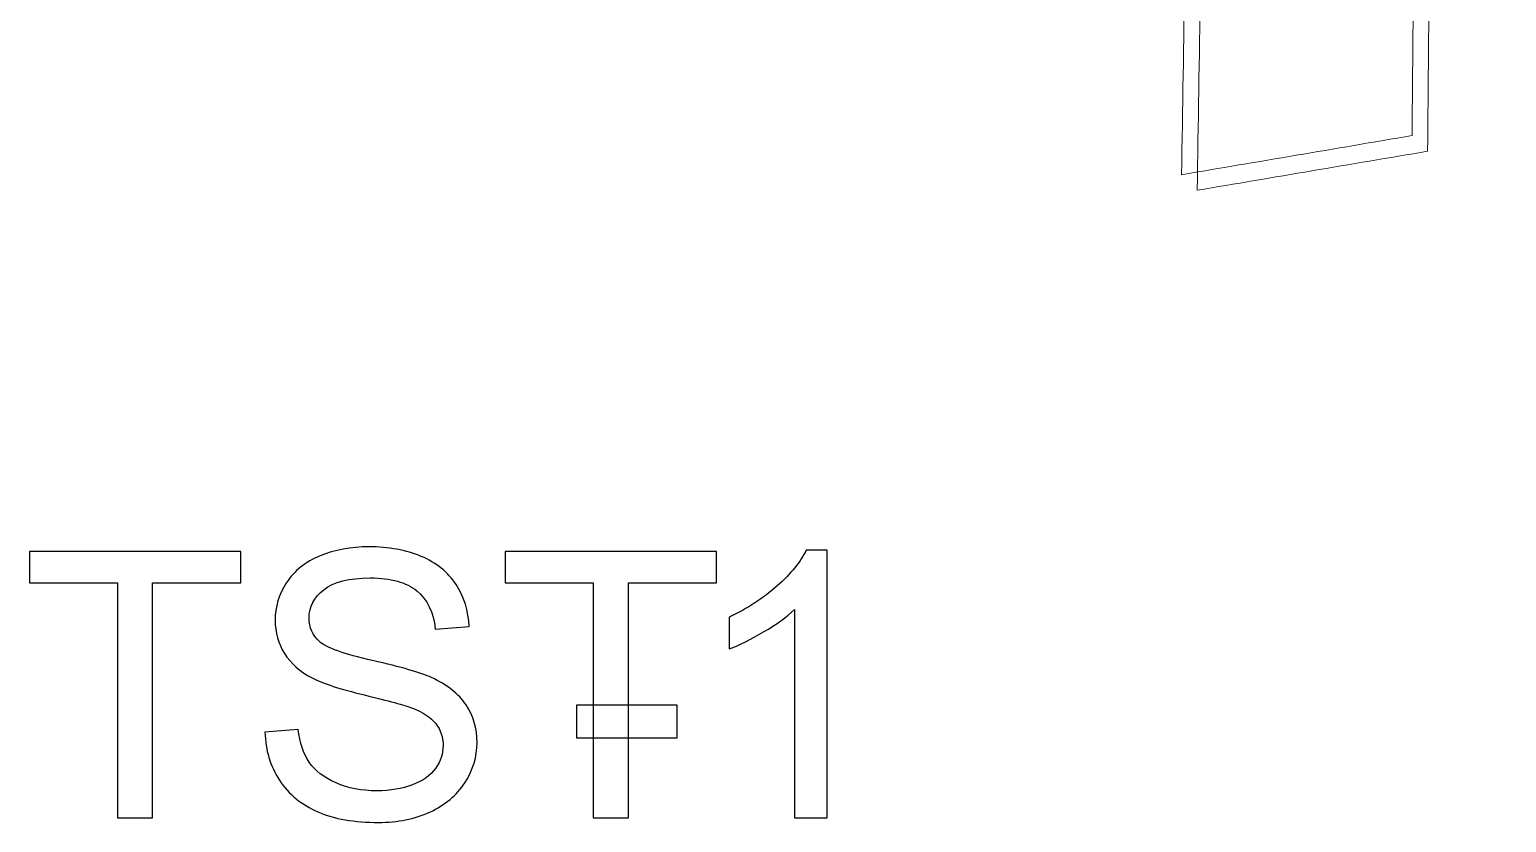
# Model space of a CAD drawing. Header units: centimetres. Extents: x -10.6 to 11.8, y -10.5 to 10.6.
# Drawn here: x -3.414 to -1.874, y 0.575 to 1.401 of the extents above; entities that cross this region are included whole.
import ezdxf

# ---------------------------------------------------------------- set-up
doc = ezdxf.new("R2010")
doc.units = ezdxf.units.CM
doc.header["$MEASUREMENT"] = 0
doc.layers.add('Livello 1', color=7, linetype='Continuous')

msp = doc.modelspace()

# ---------------------------------------------------------------- linework, layer by layer
at = {"layer": 'Livello 1', "color": 7, "lineweight": 9}
for points in [[(-1.95892, 2.86992), (-1.99729, 2.86142), (-2.03559, 2.85294), (-2.07373, 2.84449), (-2.07373, 2.84449), (-2.11179, 2.83606), (-2.14971, 2.82764), (-2.18756, 2.81926), (-2.18756, 2.81926), (-2.18805, 2.78849), (-2.18862, 2.75773), (-2.18911, 2.72697), (-2.18911, 2.72697), (-2.21959, 2.72032), (-2.24993, 2.71367), (-2.28033, 2.70703), (-2.28033, 2.70703), (-2.28781, 2.69761), (-2.29536, 2.68833), (-2.30291, 2.67921), (-2.30291, 2.67921), (-2.30352, 2.64838), (-2.30412, 2.6174), (-2.30473, 2.58658), (-2.30473, 2.58658), (-2.31988, 2.58335), (-2.33495, 2.58011), (-2.34995, 2.57688), (-2.34995, 2.57688), (-2.3493, 2.60766), (-2.34865, 2.6386), (-2.348, 2.66923), (-2.348, 2.66923), (-2.35554, 2.6752), (-2.36314, 2.68118), (-2.37067, 2.6873), (-2.37067, 2.6873), (-2.40041, 2.6808), (-2.43007, 2.67432), (-2.45973, 2.66786), (-2.45973, 2.66786), (-2.46732, 2.65845), (-2.47499, 2.64919), (-2.48259, 2.63994), (-2.48259, 2.63994), (-2.48337, 2.60943), (-2.48415, 2.5786), (-2.48494, 2.54793), (-2.48494, 2.54793), (-2.49987, 2.54473), (-2.51479, 2.54154), (-2.52963, 2.53834), (-2.52963, 2.53834), (-2.52888, 2.56911), (-2.52812, 2.59988), (-2.52743, 2.63064), (-2.52743, 2.63064), (-2.53456, 2.63652), (-2.54168, 2.64238), (-2.54879, 2.6484), (-2.54879, 2.6484), (-2.57099, 2.64355), (-2.59318, 2.6387), (-2.61529, 2.63387), (-2.61529, 2.63387), (-2.62293, 2.6245), (-2.63056, 2.6153), (-2.63826, 2.60608), (-2.63826, 2.60608), (-2.64037, 2.53726), (-2.64249, 2.46828), (-2.64461, 2.399), (-2.64461, 2.399), (-2.60849, 2.36804), (-2.57237, 2.33684), (-2.53599, 2.30574), (-2.53599, 2.30574), (-2.49096, 2.31504), (-2.44576, 2.3243), (-2.40045, 2.33372), (-2.40045, 2.33372), (-2.35496, 2.34319), (-2.30941, 2.35267), (-2.26363, 2.36212), (-2.26363, 2.36212), (-2.25586, 2.37153), (-2.2481, 2.38094), (-2.24033, 2.39052), (-2.24033, 2.39052), (-2.23976, 2.41422), (-2.23927, 2.43806), (-2.2387, 2.46191), (-2.2387, 2.46191), (-2.22356, 2.46509), (-2.20835, 2.46828), (-2.1932, 2.47145), (-2.1932, 2.47145), (-2.19555, 2.32501), (-2.19801, 2.177), (-2.2004, 2.02774), (-2.2004, 2.02774), (-2.20281, 1.87723), (-2.20532, 1.72513), (-2.20778, 1.57163), (-2.20778, 1.57163), (-2.2235, 1.56881), (-2.23923, 1.56598), (-2.25487, 1.56316), (-2.25487, 1.56316), (-2.26284, 1.55329), (-2.2709, 1.54358), (-2.27887, 1.53403), (-2.27887, 1.53403), (-2.27927, 1.51225), (-2.27967, 1.49032), (-2.28007, 1.4687), (-2.28007, 1.4687), (-2.27237, 1.46163), (-2.26467, 1.45471), (-2.25689, 1.44779), (-2.25689, 1.44779), (-2.24119, 1.45087), (-2.22539, 1.45397), (-2.20961, 1.45706), (-2.20961, 1.45706), (-2.21072, 1.38831), (-2.21183, 1.3191), (-2.21294, 1.24988), (-2.21294, 1.24988), (-2.1732, 1.25662), (-2.1333, 1.26339), (-2.09334, 1.27017), (-2.09334, 1.27017), (-2.05329, 1.27696), (-2.01309, 1.28378), (-1.97273, 1.29061), (-1.97273, 1.29061), (-1.97212, 1.36011), (-1.97152, 1.42945), (-1.97092, 1.49847), (-1.97092, 1.49847), (-1.95491, 1.50114), (-1.93889, 1.50397), (-1.92281, 1.5068), (-1.92281, 1.5068), (-1.91467, 1.5166), (-1.9066, 1.52641), (-1.89855, 1.53622), (-1.89855, 1.53622), (-1.8984, 1.55821), (-1.89826, 1.58037), (-1.89811, 1.60237), (-1.89811, 1.60237), (-1.90605, 1.60915), (-1.91397, 1.6161), (-1.92197, 1.62304), (-1.92197, 1.62304), (-1.93793, 1.62016), (-1.95395, 1.61728), (-1.96991, 1.6144), (-1.96991, 1.6144), (-1.96836, 1.7943), (-1.9668, 1.97232), (-1.96527, 2.14811), (-1.96527, 2.14811), (-1.96376, 2.322), (-1.96226, 2.494), (-1.96078, 2.66412), (-1.96078, 2.66412), (-1.94526, 2.66759), (-1.92981, 2.67107), (-1.91436, 2.67455), (-1.91436, 2.67455), (-1.90651, 2.68413), (-1.89874, 2.69355), (-1.89097, 2.70313), (-1.89097, 2.70313), (-1.89084, 2.7237), (-1.8907, 2.74427), (-1.89057, 2.76469), (-1.89057, 2.76469), (-1.89822, 2.77076), (-1.90586, 2.77682), (-1.91358, 2.78289), (-1.91358, 2.78289), (-1.92898, 2.77951), (-1.94437, 2.77614), (-1.95977, 2.77278), (-1.95977, 2.77278), (-1.95948, 2.80516), (-1.9592, 2.83754), (-1.95892, 2.86992)], [(-1.94266, 2.85366), (-1.98103, 2.84517), (-2.01934, 2.83669), (-2.05747, 2.82823), (-2.05747, 2.82823), (-2.09554, 2.81981), (-2.13346, 2.81138), (-2.1713, 2.803), (-2.1713, 2.803), (-2.17179, 2.77224), (-2.17236, 2.74147), (-2.17285, 2.71071), (-2.17285, 2.71071), (-2.20333, 2.70406), (-2.23367, 2.69742), (-2.26408, 2.69077), (-2.26408, 2.69077), (-2.27155, 2.68135), (-2.2791, 2.67207), (-2.28665, 2.66296), (-2.28665, 2.66296), (-2.28726, 2.63213), (-2.28786, 2.60115), (-2.28847, 2.57033), (-2.28847, 2.57033), (-2.30362, 2.56709), (-2.3187, 2.56385), (-2.3337, 2.56062), (-2.3337, 2.56062), (-2.33304, 2.5914), (-2.33239, 2.62234), (-2.33174, 2.65297), (-2.33174, 2.65297), (-2.33928, 2.65895), (-2.34689, 2.66492), (-2.35441, 2.67104), (-2.35441, 2.67104), (-2.38415, 2.66455), (-2.41382, 2.65807), (-2.44348, 2.6516), (-2.44348, 2.6516), (-2.45107, 2.64219), (-2.45873, 2.63293), (-2.46633, 2.62368), (-2.46633, 2.62368), (-2.46711, 2.59317), (-2.46789, 2.56234), (-2.46868, 2.53168), (-2.46868, 2.53168), (-2.48361, 2.52848), (-2.49853, 2.52529), (-2.51338, 2.52209), (-2.51338, 2.52209), (-2.51262, 2.55286), (-2.51186, 2.58363), (-2.51118, 2.61438), (-2.51118, 2.61438), (-2.5183, 2.62027), (-2.52543, 2.62612), (-2.53254, 2.63214), (-2.53254, 2.63214), (-2.55473, 2.62729), (-2.57692, 2.62245), (-2.59903, 2.61761), (-2.59903, 2.61761), (-2.60667, 2.60825), (-2.6143, 2.59904), (-2.622, 2.58982), (-2.622, 2.58982), (-2.62412, 2.52101), (-2.62623, 2.45203), (-2.62835, 2.38274), (-2.62835, 2.38274), (-2.59224, 2.35178), (-2.55611, 2.32059), (-2.51973, 2.28948), (-2.51973, 2.28948), (-2.47471, 2.29878), (-2.4295, 2.30804), (-2.3842, 2.31747), (-2.3842, 2.31747), (-2.3387, 2.32693), (-2.29316, 2.33642), (-2.24737, 2.34587), (-2.24737, 2.34587), (-2.23961, 2.35528), (-2.23184, 2.36469), (-2.22408, 2.37426), (-2.22408, 2.37426), (-2.2235, 2.39796), (-2.22302, 2.42181), (-2.22244, 2.44565), (-2.22244, 2.44565), (-2.20731, 2.44883), (-2.19209, 2.45202), (-2.17695, 2.45519), (-2.17695, 2.45519), (-2.1793, 2.30876), (-2.18175, 2.16075), (-2.18414, 2.01148), (-2.18414, 2.01148), (-2.18655, 1.86097), (-2.18907, 1.70888), (-2.19152, 1.55538), (-2.19152, 1.55538), (-2.20725, 1.55255), (-2.22297, 1.54972), (-2.23862, 1.5469), (-2.23862, 1.5469), (-2.24659, 1.53703), (-2.25464, 1.52732), (-2.26261, 1.51777), (-2.26261, 1.51777), (-2.26302, 1.49599), (-2.26342, 1.47406), (-2.26381, 1.45244), (-2.26381, 1.45244), (-2.25611, 1.44537), (-2.24842, 1.43846), (-2.24064, 1.43154), (-2.24064, 1.43154), (-2.22493, 1.43462), (-2.20914, 1.43771), (-2.19336, 1.44081), (-2.19336, 1.44081), (-2.19446, 1.37206), (-2.19558, 1.30285), (-2.19668, 1.23363), (-2.19668, 1.23363), (-2.15695, 1.24037), (-2.11705, 1.24713), (-2.07708, 1.25391), (-2.07708, 1.25391), (-2.03703, 1.2607), (-1.99683, 1.26752), (-1.95647, 1.27435), (-1.95647, 1.27435), (-1.95587, 1.34385), (-1.95527, 1.41319), (-1.95466, 1.48222), (-1.95466, 1.48222), (-1.93865, 1.48489), (-1.92264, 1.48771), (-1.90655, 1.49054), (-1.90655, 1.49054), (-1.89841, 1.50035), (-1.89035, 1.51015), (-1.88229, 1.51996), (-1.88229, 1.51996), (-1.88215, 1.54196), (-1.882, 1.56411), (-1.88186, 1.58611), (-1.88186, 1.58611), (-1.88979, 1.59289), (-1.89772, 1.59984), (-1.90571, 1.60678), (-1.90571, 1.60678), (-1.92167, 1.60391), (-1.9377, 1.60103), (-1.95366, 1.59815), (-1.95366, 1.59815), (-1.9521, 1.77804), (-1.95054, 1.95606), (-1.94902, 2.13185), (-1.94902, 2.13185), (-1.94751, 2.30574), (-1.946, 2.47775), (-1.94452, 2.64786), (-1.94452, 2.64786), (-1.929, 2.65134), (-1.91355, 2.65482), (-1.89811, 2.6583), (-1.89811, 2.6583), (-1.89026, 2.66787), (-1.88248, 2.67729), (-1.87471, 2.68687), (-1.87471, 2.68687), (-1.87458, 2.70744), (-1.87444, 2.72802), (-1.87431, 2.74843), (-1.87431, 2.74843), (-1.88196, 2.7545), (-1.88961, 2.76056), (-1.89733, 2.76663), (-1.89733, 2.76663), (-1.91272, 2.76326), (-1.92812, 2.75989), (-1.94351, 2.75652), (-1.94351, 2.75652), (-1.94323, 2.7889), (-1.94295, 2.82129), (-1.94266, 2.85366)]]:
    msp.add_open_spline(points, degree=3, knots=[0, 0, 0, 0, 0.0208333, 0.0208333, 0.0208333, 0.0208333, 0.0416667, 0.0416667, 0.0416667, 0.0416667, 0.0625, 0.0625, 0.0625, 0.0625, 0.0833333, 0.0833333, 0.0833333, 0.0833333, 0.1041667, 0.1041667, 0.1041667, 0.1041667, 0.125, 0.125, 0.125, 0.125, 0.1458333, 0.1458333, 0.1458333, 0.1458333, 0.1666667, 0.1666667, 0.1666667, 0.1666667, 0.1875, 0.1875, 0.1875, 0.1875, 0.2083333, 0.2083333, 0.2083333, 0.2083333, 0.2291667, 0.2291667, 0.2291667, 0.2291667, 0.25, 0.25, 0.25, 0.25, 0.2708333, 0.2708333, 0.2708333, 0.2708333, 0.2916667, 0.2916667, 0.2916667, 0.2916667, 0.3125, 0.3125, 0.3125, 0.3125, 0.3333333, 0.3333333, 0.3333333, 0.3333333, 0.3541667, 0.3541667, 0.3541667, 0.3541667, 0.375, 0.375, 0.375, 0.375, 0.3958333, 0.3958333, 0.3958333, 0.3958333, 0.4166667, 0.4166667, 0.4166667, 0.4166667, 0.4375, 0.4375, 0.4375, 0.4375, 0.4583333, 0.4583333, 0.4583333, 0.4583333, 0.4791667, 0.4791667, 0.4791667, 0.4791667, 0.5, 0.5, 0.5, 0.5, 0.5208333, 0.5208333, 0.5208333, 0.5208333, 0.5416667, 0.5416667, 0.5416667, 0.5416667, 0.5625, 0.5625, 0.5625, 0.5625, 0.5833333, 0.5833333, 0.5833333, 0.5833333, 0.6041667, 0.6041667, 0.6041667, 0.6041667, 0.625, 0.625, 0.625, 0.625, 0.6458333, 0.6458333, 0.6458333, 0.6458333, 0.6666667, 0.6666667, 0.6666667, 0.6666667, 0.6875, 0.6875, 0.6875, 0.6875, 0.7083333, 0.7083333, 0.7083333, 0.7083333, 0.7291667, 0.7291667, 0.7291667, 0.7291667, 0.75, 0.75, 0.75, 0.75, 0.7708333, 0.7708333, 0.7708333, 0.7708333, 0.7916667, 0.7916667, 0.7916667, 0.7916667, 0.8125, 0.8125, 0.8125, 0.8125, 0.8333333, 0.8333333, 0.8333333, 0.8333333, 0.8541667, 0.8541667, 0.8541667, 0.8541667, 0.875, 0.875, 0.875, 0.875, 0.8958333, 0.8958333, 0.8958333, 0.8958333, 0.9166667, 0.9166667, 0.9166667, 0.9166667, 0.9375, 0.9375, 0.9375, 0.9375, 0.9583333, 0.9583333, 0.9583333, 0.9583333, 0.9791667, 0.9791667, 0.9791667, 0.9791667, 1, 1, 1, 1], dxfattribs=at)
at = {"layer": 'Livello 1', "color": 7}
for points, knots in [([(-3.32217, 0.57954), (-3.32217, 0.57954), (-3.32217, 0.82454), (-3.32217, 0.82454), (-3.32217, 0.82454), (-3.32217, 0.82454), (-3.41369, 0.82454), (-3.41369, 0.82454), (-3.41369, 0.82454), (-3.41369, 0.82454), (-3.41369, 0.85733), (-3.41369, 0.85733), (-3.41369, 0.85733), (-3.41369, 0.85733), (-3.19353, 0.85733), (-3.19353, 0.85733), (-3.19353, 0.85733), (-3.19353, 0.85733), (-3.19353, 0.82454), (-3.19353, 0.82454), (-3.19353, 0.82454), (-3.19353, 0.82454), (-3.28544, 0.82454), (-3.28544, 0.82454), (-3.28544, 0.82454), (-3.28544, 0.82454), (-3.28544, 0.57954), (-3.28544, 0.57954), (-3.28544, 0.57954), (-3.28544, 0.57954), (-3.32217, 0.57954), (-3.32217, 0.57954)], [0, 0, 0, 0, 0.125, 0.125, 0.125, 0.125, 0.25, 0.25, 0.25, 0.25, 0.375, 0.375, 0.375, 0.375, 0.5, 0.5, 0.5, 0.5, 0.625, 0.625, 0.625, 0.625, 0.75, 0.75, 0.75, 0.75, 0.875, 0.875, 0.875, 0.875, 1, 1, 1, 1]), ([(-3.16831, 0.66879), (-3.16831, 0.66879), (-3.13364, 0.67183), (-3.13364, 0.67183), (-3.13364, 0.67183), (-3.13202, 0.65793), (-3.12821, 0.64655), (-3.12219, 0.63762), (-3.12219, 0.63762), (-3.11618, 0.62869), (-3.10686, 0.62152), (-3.09425, 0.61602), (-3.09425, 0.61602), (-3.08164, 0.61052), (-3.06741, 0.6078), (-3.05163, 0.6078), (-3.05163, 0.6078), (-3.0376, 0.6078), (-3.02524, 0.60987), (-3.01451, 0.61401), (-3.01451, 0.61401), (-3.00377, 0.61822), (-2.99575, 0.62391), (-2.99051, 0.63115), (-2.99051, 0.63115), (-2.98527, 0.63846), (-2.98262, 0.64635), (-2.98262, 0.65495), (-2.98262, 0.65495), (-2.98262, 0.66368), (-2.98514, 0.67125), (-2.99025, 0.67778), (-2.99025, 0.67778), (-2.9953, 0.68432), (-3.00364, 0.68975), (-3.01522, 0.69415), (-3.01522, 0.69415), (-3.02272, 0.69706), (-3.03915, 0.70158), (-3.0647, 0.70773), (-3.0647, 0.70773), (-3.09018, 0.71387), (-3.10809, 0.71963), (-3.11831, 0.72506), (-3.11831, 0.72506), (-3.13157, 0.73198), (-3.14147, 0.74065), (-3.148, 0.75093), (-3.148, 0.75093), (-3.15447, 0.76122), (-3.1577, 0.77273), (-3.1577, 0.78554), (-3.1577, 0.78554), (-3.1577, 0.79951), (-3.15376, 0.81263), (-3.1458, 0.82479), (-3.1458, 0.82479), (-3.13784, 0.83702), (-3.1262, 0.84627), (-3.11094, 0.8526), (-3.11094, 0.8526), (-3.09561, 0.85888), (-3.07867, 0.86205), (-3.05997, 0.86205), (-3.05997, 0.86205), (-3.03934, 0.86205), (-3.02123, 0.85875), (-3.00545, 0.85209), (-3.00545, 0.85209), (-2.98974, 0.84549), (-2.97764, 0.83572), (-2.96917, 0.82285), (-2.96917, 0.82285), (-2.96076, 0.80998), (-2.95617, 0.79537), (-2.95552, 0.77907), (-2.95552, 0.77907), (-2.95552, 0.77907), (-2.99077, 0.77642), (-2.99077, 0.77642), (-2.99077, 0.77642), (-2.99271, 0.79394), (-2.99911, 0.80727), (-3.01004, 0.81619), (-3.01004, 0.81619), (-3.02097, 0.82518), (-3.03708, 0.82964), (-3.05842, 0.82964), (-3.05842, 0.82964), (-3.08067, 0.82964), (-3.09684, 0.82557), (-3.10706, 0.81742), (-3.10706, 0.81742), (-3.11721, 0.80927), (-3.12232, 0.79944), (-3.12232, 0.78799), (-3.12232, 0.78799), (-3.12232, 0.77797), (-3.1187, 0.76975), (-3.11152, 0.76335), (-3.11152, 0.76335), (-3.10441, 0.75688), (-3.08597, 0.75029), (-3.05609, 0.74356), (-3.05609, 0.74356), (-3.02621, 0.73677), (-3.00571, 0.73088), (-2.99459, 0.72584), (-2.99459, 0.72584), (-2.97842, 0.71834), (-2.96645, 0.70889), (-2.95875, 0.69751), (-2.95875, 0.69751), (-2.95106, 0.68606), (-2.94724, 0.67287), (-2.94724, 0.65799), (-2.94724, 0.65799), (-2.94724, 0.64318), (-2.95145, 0.62928), (-2.95992, 0.61621), (-2.95992, 0.61621), (-2.96839, 0.60315), (-2.98055, 0.59299), (-2.9964, 0.58568), (-2.9964, 0.58568), (-3.01224, 0.57844), (-3.03009, 0.57482), (-3.04988, 0.57482), (-3.04988, 0.57482), (-3.07504, 0.57482), (-3.09613, 0.57844), (-3.11307, 0.58581), (-3.11307, 0.58581), (-3.13008, 0.59312), (-3.14341, 0.60412), (-3.15311, 0.61886), (-3.15311, 0.61886), (-3.16275, 0.63355), (-3.16785, 0.65023), (-3.16831, 0.66879)], [0, 0, 0, 0, 0.0285714, 0.0285714, 0.0285714, 0.0285714, 0.0571429, 0.0571429, 0.0571429, 0.0571429, 0.0857143, 0.0857143, 0.0857143, 0.0857143, 0.1142857, 0.1142857, 0.1142857, 0.1142857, 0.1428571, 0.1428571, 0.1428571, 0.1428571, 0.1714286, 0.1714286, 0.1714286, 0.1714286, 0.2, 0.2, 0.2, 0.2, 0.2285714, 0.2285714, 0.2285714, 0.2285714, 0.2571429, 0.2571429, 0.2571429, 0.2571429, 0.2857143, 0.2857143, 0.2857143, 0.2857143, 0.3142857, 0.3142857, 0.3142857, 0.3142857, 0.3428571, 0.3428571, 0.3428571, 0.3428571, 0.3714286, 0.3714286, 0.3714286, 0.3714286, 0.4, 0.4, 0.4, 0.4, 0.4285714, 0.4285714, 0.4285714, 0.4285714, 0.4571429, 0.4571429, 0.4571429, 0.4571429, 0.4857143, 0.4857143, 0.4857143, 0.4857143, 0.5142857, 0.5142857, 0.5142857, 0.5142857, 0.5428571, 0.5428571, 0.5428571, 0.5428571, 0.5714286, 0.5714286, 0.5714286, 0.5714286, 0.6, 0.6, 0.6, 0.6, 0.6285714, 0.6285714, 0.6285714, 0.6285714, 0.6571429, 0.6571429, 0.6571429, 0.6571429, 0.6857143, 0.6857143, 0.6857143, 0.6857143, 0.7142857, 0.7142857, 0.7142857, 0.7142857, 0.7428571, 0.7428571, 0.7428571, 0.7428571, 0.7714286, 0.7714286, 0.7714286, 0.7714286, 0.8, 0.8, 0.8, 0.8, 0.8285714, 0.8285714, 0.8285714, 0.8285714, 0.8571429, 0.8571429, 0.8571429, 0.8571429, 0.8857143, 0.8857143, 0.8857143, 0.8857143, 0.9142857, 0.9142857, 0.9142857, 0.9142857, 0.9428571, 0.9428571, 0.9428571, 0.9428571, 0.9714286, 0.9714286, 0.9714286, 0.9714286, 1, 1, 1, 1]), ([(-2.82629, 0.57954), (-2.82629, 0.57954), (-2.82629, 0.82454), (-2.82629, 0.82454), (-2.82629, 0.82454), (-2.82629, 0.82454), (-2.91781, 0.82454), (-2.91781, 0.82454), (-2.91781, 0.82454), (-2.91781, 0.82454), (-2.91781, 0.85733), (-2.91781, 0.85733), (-2.91781, 0.85733), (-2.91781, 0.85733), (-2.69765, 0.85733), (-2.69765, 0.85733), (-2.69765, 0.85733), (-2.69765, 0.85733), (-2.69765, 0.82454), (-2.69765, 0.82454), (-2.69765, 0.82454), (-2.69765, 0.82454), (-2.78956, 0.82454), (-2.78956, 0.82454), (-2.78956, 0.82454), (-2.78956, 0.82454), (-2.78956, 0.57954), (-2.78956, 0.57954), (-2.78956, 0.57954), (-2.78956, 0.57954), (-2.82629, 0.57954), (-2.82629, 0.57954)], [0, 0, 0, 0, 0.125, 0.125, 0.125, 0.125, 0.25, 0.25, 0.25, 0.25, 0.375, 0.375, 0.375, 0.375, 0.5, 0.5, 0.5, 0.5, 0.625, 0.625, 0.625, 0.625, 0.75, 0.75, 0.75, 0.75, 0.875, 0.875, 0.875, 0.875, 1, 1, 1, 1]), ([(-2.58216, 0.57954), (-2.58216, 0.57954), (-2.61624, 0.57954), (-2.61624, 0.57954), (-2.61624, 0.57954), (-2.61624, 0.57954), (-2.61624, 0.79685), (-2.61624, 0.79685), (-2.61624, 0.79685), (-2.62446, 0.78903), (-2.63519, 0.7812), (-2.64852, 0.77338), (-2.64852, 0.77338), (-2.6619, 0.76555), (-2.67387, 0.75966), (-2.68448, 0.75578), (-2.68448, 0.75578), (-2.68448, 0.75578), (-2.68448, 0.7887), (-2.68448, 0.7887), (-2.68448, 0.7887), (-2.6654, 0.79769), (-2.64871, 0.80856), (-2.63442, 0.8213), (-2.63442, 0.8213), (-2.62019, 0.83411), (-2.61003, 0.84646), (-2.60408, 0.85849), (-2.60408, 0.85849), (-2.60408, 0.85849), (-2.58216, 0.85849), (-2.58216, 0.85849), (-2.58216, 0.85849), (-2.58216, 0.85849), (-2.58216, 0.57954), (-2.58216, 0.57954)], [0, 0, 0, 0, 0.1111111, 0.1111111, 0.1111111, 0.1111111, 0.2222222, 0.2222222, 0.2222222, 0.2222222, 0.3333333, 0.3333333, 0.3333333, 0.3333333, 0.4444444, 0.4444444, 0.4444444, 0.4444444, 0.5555556, 0.5555556, 0.5555556, 0.5555556, 0.6666667, 0.6666667, 0.6666667, 0.6666667, 0.7777778, 0.7777778, 0.7777778, 0.7777778, 0.8888889, 0.8888889, 0.8888889, 0.8888889, 1, 1, 1, 1]), ([(-2.84364, 0.66291), (-2.84364, 0.66291), (-2.84364, 0.69719), (-2.84364, 0.69719), (-2.84364, 0.69719), (-2.84364, 0.69719), (-2.7388, 0.69719), (-2.7388, 0.69719), (-2.7388, 0.69719), (-2.7388, 0.69719), (-2.7388, 0.66291), (-2.7388, 0.66291), (-2.7388, 0.66291), (-2.7388, 0.66291), (-2.84364, 0.66291), (-2.84364, 0.66291)], [0, 0, 0, 0, 0.25, 0.25, 0.25, 0.25, 0.5, 0.5, 0.5, 0.5, 0.75, 0.75, 0.75, 0.75, 1, 1, 1, 1])]:
    msp.add_open_spline(points, degree=3, knots=knots, dxfattribs=at)
at = {"layer": 'Livello 1', "color": 250, "lineweight": 9}
for points, knots in [([(-3.32217, 0.57954), (-3.32217, 0.57954), (-3.32217, 0.82454), (-3.32217, 0.82454), (-3.32217, 0.82454), (-3.32217, 0.82454), (-3.41369, 0.82454), (-3.41369, 0.82454), (-3.41369, 0.82454), (-3.41369, 0.82454), (-3.41369, 0.85733), (-3.41369, 0.85733), (-3.41369, 0.85733), (-3.41369, 0.85733), (-3.19353, 0.85733), (-3.19353, 0.85733), (-3.19353, 0.85733), (-3.19353, 0.85733), (-3.19353, 0.82454), (-3.19353, 0.82454), (-3.19353, 0.82454), (-3.19353, 0.82454), (-3.28544, 0.82454), (-3.28544, 0.82454), (-3.28544, 0.82454), (-3.28544, 0.82454), (-3.28544, 0.57954), (-3.28544, 0.57954), (-3.28544, 0.57954), (-3.28544, 0.57954), (-3.32217, 0.57954), (-3.32217, 0.57954)], [0, 0, 0, 0, 0.125, 0.125, 0.125, 0.125, 0.25, 0.25, 0.25, 0.25, 0.375, 0.375, 0.375, 0.375, 0.5, 0.5, 0.5, 0.5, 0.625, 0.625, 0.625, 0.625, 0.75, 0.75, 0.75, 0.75, 0.875, 0.875, 0.875, 0.875, 1, 1, 1, 1]), ([(-3.32217, 0.57954), (-3.32217, 0.57954), (-3.32217, 0.82454), (-3.32217, 0.82454), (-3.32217, 0.82454), (-3.32217, 0.82454), (-3.41369, 0.82454), (-3.41369, 0.82454), (-3.41369, 0.82454), (-3.41369, 0.82454), (-3.41369, 0.85733), (-3.41369, 0.85733), (-3.41369, 0.85733), (-3.41369, 0.85733), (-3.19353, 0.85733), (-3.19353, 0.85733), (-3.19353, 0.85733), (-3.19353, 0.85733), (-3.19353, 0.82454), (-3.19353, 0.82454), (-3.19353, 0.82454), (-3.19353, 0.82454), (-3.28544, 0.82454), (-3.28544, 0.82454), (-3.28544, 0.82454), (-3.28544, 0.82454), (-3.28544, 0.57954), (-3.28544, 0.57954), (-3.28544, 0.57954), (-3.28544, 0.57954), (-3.32217, 0.57954), (-3.32217, 0.57954)], [0, 0, 0, 0, 0.125, 0.125, 0.125, 0.125, 0.25, 0.25, 0.25, 0.25, 0.375, 0.375, 0.375, 0.375, 0.5, 0.5, 0.5, 0.5, 0.625, 0.625, 0.625, 0.625, 0.75, 0.75, 0.75, 0.75, 0.875, 0.875, 0.875, 0.875, 1, 1, 1, 1]), ([(-3.16831, 0.66879), (-3.16831, 0.66879), (-3.13364, 0.67183), (-3.13364, 0.67183), (-3.13364, 0.67183), (-3.13202, 0.65793), (-3.12821, 0.64655), (-3.12219, 0.63762), (-3.12219, 0.63762), (-3.11618, 0.62869), (-3.10686, 0.62152), (-3.09425, 0.61602), (-3.09425, 0.61602), (-3.08164, 0.61052), (-3.06741, 0.6078), (-3.05163, 0.6078), (-3.05163, 0.6078), (-3.0376, 0.6078), (-3.02524, 0.60987), (-3.01451, 0.61401), (-3.01451, 0.61401), (-3.00377, 0.61822), (-2.99575, 0.62391), (-2.99051, 0.63115), (-2.99051, 0.63115), (-2.98527, 0.63846), (-2.98262, 0.64635), (-2.98262, 0.65495), (-2.98262, 0.65495), (-2.98262, 0.66368), (-2.98514, 0.67125), (-2.99025, 0.67778), (-2.99025, 0.67778), (-2.9953, 0.68432), (-3.00364, 0.68975), (-3.01522, 0.69415), (-3.01522, 0.69415), (-3.02272, 0.69706), (-3.03915, 0.70158), (-3.0647, 0.70773), (-3.0647, 0.70773), (-3.09018, 0.71387), (-3.10809, 0.71963), (-3.11831, 0.72506), (-3.11831, 0.72506), (-3.13157, 0.73198), (-3.14147, 0.74065), (-3.148, 0.75093), (-3.148, 0.75093), (-3.15447, 0.76122), (-3.1577, 0.77273), (-3.1577, 0.78554), (-3.1577, 0.78554), (-3.1577, 0.79951), (-3.15376, 0.81263), (-3.1458, 0.82479), (-3.1458, 0.82479), (-3.13784, 0.83702), (-3.1262, 0.84627), (-3.11094, 0.8526), (-3.11094, 0.8526), (-3.09561, 0.85888), (-3.07867, 0.86205), (-3.05997, 0.86205), (-3.05997, 0.86205), (-3.03934, 0.86205), (-3.02123, 0.85875), (-3.00545, 0.85209), (-3.00545, 0.85209), (-2.98974, 0.84549), (-2.97764, 0.83572), (-2.96917, 0.82285), (-2.96917, 0.82285), (-2.96076, 0.80998), (-2.95617, 0.79537), (-2.95552, 0.77907), (-2.95552, 0.77907), (-2.95552, 0.77907), (-2.99077, 0.77642), (-2.99077, 0.77642), (-2.99077, 0.77642), (-2.99271, 0.79394), (-2.99911, 0.80727), (-3.01004, 0.81619), (-3.01004, 0.81619), (-3.02097, 0.82518), (-3.03708, 0.82964), (-3.05842, 0.82964), (-3.05842, 0.82964), (-3.08067, 0.82964), (-3.09684, 0.82557), (-3.10706, 0.81742), (-3.10706, 0.81742), (-3.11721, 0.80927), (-3.12232, 0.79944), (-3.12232, 0.78799), (-3.12232, 0.78799), (-3.12232, 0.77797), (-3.1187, 0.76975), (-3.11152, 0.76335), (-3.11152, 0.76335), (-3.10441, 0.75688), (-3.08597, 0.75029), (-3.05609, 0.74356), (-3.05609, 0.74356), (-3.02621, 0.73677), (-3.00571, 0.73088), (-2.99459, 0.72584), (-2.99459, 0.72584), (-2.97842, 0.71834), (-2.96645, 0.70889), (-2.95875, 0.69751), (-2.95875, 0.69751), (-2.95106, 0.68606), (-2.94724, 0.67287), (-2.94724, 0.65799), (-2.94724, 0.65799), (-2.94724, 0.64318), (-2.95145, 0.62928), (-2.95992, 0.61621), (-2.95992, 0.61621), (-2.96839, 0.60315), (-2.98055, 0.59299), (-2.9964, 0.58568), (-2.9964, 0.58568), (-3.01224, 0.57844), (-3.03009, 0.57482), (-3.04988, 0.57482), (-3.04988, 0.57482), (-3.07504, 0.57482), (-3.09613, 0.57844), (-3.11307, 0.58581), (-3.11307, 0.58581), (-3.13008, 0.59312), (-3.14341, 0.60412), (-3.15311, 0.61886), (-3.15311, 0.61886), (-3.16275, 0.63355), (-3.16785, 0.65023), (-3.16831, 0.66879)], [0, 0, 0, 0, 0.0285714, 0.0285714, 0.0285714, 0.0285714, 0.0571429, 0.0571429, 0.0571429, 0.0571429, 0.0857143, 0.0857143, 0.0857143, 0.0857143, 0.1142857, 0.1142857, 0.1142857, 0.1142857, 0.1428571, 0.1428571, 0.1428571, 0.1428571, 0.1714286, 0.1714286, 0.1714286, 0.1714286, 0.2, 0.2, 0.2, 0.2, 0.2285714, 0.2285714, 0.2285714, 0.2285714, 0.2571429, 0.2571429, 0.2571429, 0.2571429, 0.2857143, 0.2857143, 0.2857143, 0.2857143, 0.3142857, 0.3142857, 0.3142857, 0.3142857, 0.3428571, 0.3428571, 0.3428571, 0.3428571, 0.3714286, 0.3714286, 0.3714286, 0.3714286, 0.4, 0.4, 0.4, 0.4, 0.4285714, 0.4285714, 0.4285714, 0.4285714, 0.4571429, 0.4571429, 0.4571429, 0.4571429, 0.4857143, 0.4857143, 0.4857143, 0.4857143, 0.5142857, 0.5142857, 0.5142857, 0.5142857, 0.5428571, 0.5428571, 0.5428571, 0.5428571, 0.5714286, 0.5714286, 0.5714286, 0.5714286, 0.6, 0.6, 0.6, 0.6, 0.6285714, 0.6285714, 0.6285714, 0.6285714, 0.6571429, 0.6571429, 0.6571429, 0.6571429, 0.6857143, 0.6857143, 0.6857143, 0.6857143, 0.7142857, 0.7142857, 0.7142857, 0.7142857, 0.7428571, 0.7428571, 0.7428571, 0.7428571, 0.7714286, 0.7714286, 0.7714286, 0.7714286, 0.8, 0.8, 0.8, 0.8, 0.8285714, 0.8285714, 0.8285714, 0.8285714, 0.8571429, 0.8571429, 0.8571429, 0.8571429, 0.8857143, 0.8857143, 0.8857143, 0.8857143, 0.9142857, 0.9142857, 0.9142857, 0.9142857, 0.9428571, 0.9428571, 0.9428571, 0.9428571, 0.9714286, 0.9714286, 0.9714286, 0.9714286, 1, 1, 1, 1]), ([(-3.16831, 0.66879), (-3.16831, 0.66879), (-3.13364, 0.67183), (-3.13364, 0.67183), (-3.13364, 0.67183), (-3.13202, 0.65793), (-3.12821, 0.64655), (-3.12219, 0.63762), (-3.12219, 0.63762), (-3.11618, 0.62869), (-3.10686, 0.62152), (-3.09425, 0.61602), (-3.09425, 0.61602), (-3.08164, 0.61052), (-3.06741, 0.6078), (-3.05163, 0.6078), (-3.05163, 0.6078), (-3.0376, 0.6078), (-3.02524, 0.60987), (-3.01451, 0.61401), (-3.01451, 0.61401), (-3.00377, 0.61822), (-2.99575, 0.62391), (-2.99051, 0.63115), (-2.99051, 0.63115), (-2.98527, 0.63846), (-2.98262, 0.64635), (-2.98262, 0.65495), (-2.98262, 0.65495), (-2.98262, 0.66368), (-2.98514, 0.67125), (-2.99025, 0.67778), (-2.99025, 0.67778), (-2.9953, 0.68432), (-3.00364, 0.68975), (-3.01522, 0.69415), (-3.01522, 0.69415), (-3.02272, 0.69706), (-3.03915, 0.70158), (-3.0647, 0.70773), (-3.0647, 0.70773), (-3.09018, 0.71387), (-3.10809, 0.71963), (-3.11831, 0.72506), (-3.11831, 0.72506), (-3.13157, 0.73198), (-3.14147, 0.74065), (-3.148, 0.75093), (-3.148, 0.75093), (-3.15447, 0.76122), (-3.1577, 0.77273), (-3.1577, 0.78554), (-3.1577, 0.78554), (-3.1577, 0.79951), (-3.15376, 0.81263), (-3.1458, 0.82479), (-3.1458, 0.82479), (-3.13784, 0.83702), (-3.1262, 0.84627), (-3.11094, 0.8526), (-3.11094, 0.8526), (-3.09561, 0.85888), (-3.07867, 0.86205), (-3.05997, 0.86205), (-3.05997, 0.86205), (-3.03934, 0.86205), (-3.02123, 0.85875), (-3.00545, 0.85209), (-3.00545, 0.85209), (-2.98974, 0.84549), (-2.97764, 0.83572), (-2.96917, 0.82285), (-2.96917, 0.82285), (-2.96076, 0.80998), (-2.95617, 0.79537), (-2.95552, 0.77907), (-2.95552, 0.77907), (-2.95552, 0.77907), (-2.99077, 0.77642), (-2.99077, 0.77642), (-2.99077, 0.77642), (-2.99271, 0.79394), (-2.99911, 0.80727), (-3.01004, 0.81619), (-3.01004, 0.81619), (-3.02097, 0.82518), (-3.03708, 0.82964), (-3.05842, 0.82964), (-3.05842, 0.82964), (-3.08067, 0.82964), (-3.09684, 0.82557), (-3.10706, 0.81742), (-3.10706, 0.81742), (-3.11721, 0.80927), (-3.12232, 0.79944), (-3.12232, 0.78799), (-3.12232, 0.78799), (-3.12232, 0.77797), (-3.1187, 0.76975), (-3.11152, 0.76335), (-3.11152, 0.76335), (-3.10441, 0.75688), (-3.08597, 0.75029), (-3.05609, 0.74356), (-3.05609, 0.74356), (-3.02621, 0.73677), (-3.00571, 0.73088), (-2.99459, 0.72584), (-2.99459, 0.72584), (-2.97842, 0.71834), (-2.96645, 0.70889), (-2.95875, 0.69751), (-2.95875, 0.69751), (-2.95106, 0.68606), (-2.94724, 0.67287), (-2.94724, 0.65799), (-2.94724, 0.65799), (-2.94724, 0.64318), (-2.95145, 0.62928), (-2.95992, 0.61621), (-2.95992, 0.61621), (-2.96839, 0.60315), (-2.98055, 0.59299), (-2.9964, 0.58568), (-2.9964, 0.58568), (-3.01224, 0.57844), (-3.03009, 0.57482), (-3.04988, 0.57482), (-3.04988, 0.57482), (-3.07504, 0.57482), (-3.09613, 0.57844), (-3.11307, 0.58581), (-3.11307, 0.58581), (-3.13008, 0.59312), (-3.14341, 0.60412), (-3.15311, 0.61886), (-3.15311, 0.61886), (-3.16275, 0.63355), (-3.16785, 0.65023), (-3.16831, 0.66879)], [0, 0, 0, 0, 0.0285714, 0.0285714, 0.0285714, 0.0285714, 0.0571429, 0.0571429, 0.0571429, 0.0571429, 0.0857143, 0.0857143, 0.0857143, 0.0857143, 0.1142857, 0.1142857, 0.1142857, 0.1142857, 0.1428571, 0.1428571, 0.1428571, 0.1428571, 0.1714286, 0.1714286, 0.1714286, 0.1714286, 0.2, 0.2, 0.2, 0.2, 0.2285714, 0.2285714, 0.2285714, 0.2285714, 0.2571429, 0.2571429, 0.2571429, 0.2571429, 0.2857143, 0.2857143, 0.2857143, 0.2857143, 0.3142857, 0.3142857, 0.3142857, 0.3142857, 0.3428571, 0.3428571, 0.3428571, 0.3428571, 0.3714286, 0.3714286, 0.3714286, 0.3714286, 0.4, 0.4, 0.4, 0.4, 0.4285714, 0.4285714, 0.4285714, 0.4285714, 0.4571429, 0.4571429, 0.4571429, 0.4571429, 0.4857143, 0.4857143, 0.4857143, 0.4857143, 0.5142857, 0.5142857, 0.5142857, 0.5142857, 0.5428571, 0.5428571, 0.5428571, 0.5428571, 0.5714286, 0.5714286, 0.5714286, 0.5714286, 0.6, 0.6, 0.6, 0.6, 0.6285714, 0.6285714, 0.6285714, 0.6285714, 0.6571429, 0.6571429, 0.6571429, 0.6571429, 0.6857143, 0.6857143, 0.6857143, 0.6857143, 0.7142857, 0.7142857, 0.7142857, 0.7142857, 0.7428571, 0.7428571, 0.7428571, 0.7428571, 0.7714286, 0.7714286, 0.7714286, 0.7714286, 0.8, 0.8, 0.8, 0.8, 0.8285714, 0.8285714, 0.8285714, 0.8285714, 0.8571429, 0.8571429, 0.8571429, 0.8571429, 0.8857143, 0.8857143, 0.8857143, 0.8857143, 0.9142857, 0.9142857, 0.9142857, 0.9142857, 0.9428571, 0.9428571, 0.9428571, 0.9428571, 0.9714286, 0.9714286, 0.9714286, 0.9714286, 1, 1, 1, 1]), ([(-2.82629, 0.57954), (-2.82629, 0.57954), (-2.82629, 0.82454), (-2.82629, 0.82454), (-2.82629, 0.82454), (-2.82629, 0.82454), (-2.91781, 0.82454), (-2.91781, 0.82454), (-2.91781, 0.82454), (-2.91781, 0.82454), (-2.91781, 0.85733), (-2.91781, 0.85733), (-2.91781, 0.85733), (-2.91781, 0.85733), (-2.69765, 0.85733), (-2.69765, 0.85733), (-2.69765, 0.85733), (-2.69765, 0.85733), (-2.69765, 0.82454), (-2.69765, 0.82454), (-2.69765, 0.82454), (-2.69765, 0.82454), (-2.78956, 0.82454), (-2.78956, 0.82454), (-2.78956, 0.82454), (-2.78956, 0.82454), (-2.78956, 0.57954), (-2.78956, 0.57954), (-2.78956, 0.57954), (-2.78956, 0.57954), (-2.82629, 0.57954), (-2.82629, 0.57954)], [0, 0, 0, 0, 0.125, 0.125, 0.125, 0.125, 0.25, 0.25, 0.25, 0.25, 0.375, 0.375, 0.375, 0.375, 0.5, 0.5, 0.5, 0.5, 0.625, 0.625, 0.625, 0.625, 0.75, 0.75, 0.75, 0.75, 0.875, 0.875, 0.875, 0.875, 1, 1, 1, 1]), ([(-2.82629, 0.57954), (-2.82629, 0.57954), (-2.82629, 0.82454), (-2.82629, 0.82454), (-2.82629, 0.82454), (-2.82629, 0.82454), (-2.91781, 0.82454), (-2.91781, 0.82454), (-2.91781, 0.82454), (-2.91781, 0.82454), (-2.91781, 0.85733), (-2.91781, 0.85733), (-2.91781, 0.85733), (-2.91781, 0.85733), (-2.69765, 0.85733), (-2.69765, 0.85733), (-2.69765, 0.85733), (-2.69765, 0.85733), (-2.69765, 0.82454), (-2.69765, 0.82454), (-2.69765, 0.82454), (-2.69765, 0.82454), (-2.78956, 0.82454), (-2.78956, 0.82454), (-2.78956, 0.82454), (-2.78956, 0.82454), (-2.78956, 0.57954), (-2.78956, 0.57954), (-2.78956, 0.57954), (-2.78956, 0.57954), (-2.82629, 0.57954), (-2.82629, 0.57954)], [0, 0, 0, 0, 0.125, 0.125, 0.125, 0.125, 0.25, 0.25, 0.25, 0.25, 0.375, 0.375, 0.375, 0.375, 0.5, 0.5, 0.5, 0.5, 0.625, 0.625, 0.625, 0.625, 0.75, 0.75, 0.75, 0.75, 0.875, 0.875, 0.875, 0.875, 1, 1, 1, 1]), ([(-2.58216, 0.57954), (-2.58216, 0.57954), (-2.61624, 0.57954), (-2.61624, 0.57954), (-2.61624, 0.57954), (-2.61624, 0.57954), (-2.61624, 0.79685), (-2.61624, 0.79685), (-2.61624, 0.79685), (-2.62446, 0.78903), (-2.63519, 0.7812), (-2.64852, 0.77338), (-2.64852, 0.77338), (-2.6619, 0.76555), (-2.67387, 0.75966), (-2.68448, 0.75578), (-2.68448, 0.75578), (-2.68448, 0.75578), (-2.68448, 0.7887), (-2.68448, 0.7887), (-2.68448, 0.7887), (-2.6654, 0.79769), (-2.64871, 0.80856), (-2.63442, 0.8213), (-2.63442, 0.8213), (-2.62019, 0.83411), (-2.61003, 0.84646), (-2.60408, 0.85849), (-2.60408, 0.85849), (-2.60408, 0.85849), (-2.58216, 0.85849), (-2.58216, 0.85849), (-2.58216, 0.85849), (-2.58216, 0.85849), (-2.58216, 0.57954), (-2.58216, 0.57954)], [0, 0, 0, 0, 0.1111111, 0.1111111, 0.1111111, 0.1111111, 0.2222222, 0.2222222, 0.2222222, 0.2222222, 0.3333333, 0.3333333, 0.3333333, 0.3333333, 0.4444444, 0.4444444, 0.4444444, 0.4444444, 0.5555556, 0.5555556, 0.5555556, 0.5555556, 0.6666667, 0.6666667, 0.6666667, 0.6666667, 0.7777778, 0.7777778, 0.7777778, 0.7777778, 0.8888889, 0.8888889, 0.8888889, 0.8888889, 1, 1, 1, 1]), ([(-2.58216, 0.57954), (-2.58216, 0.57954), (-2.61624, 0.57954), (-2.61624, 0.57954), (-2.61624, 0.57954), (-2.61624, 0.57954), (-2.61624, 0.79685), (-2.61624, 0.79685), (-2.61624, 0.79685), (-2.62446, 0.78903), (-2.63519, 0.7812), (-2.64852, 0.77338), (-2.64852, 0.77338), (-2.6619, 0.76555), (-2.67387, 0.75966), (-2.68448, 0.75578), (-2.68448, 0.75578), (-2.68448, 0.75578), (-2.68448, 0.7887), (-2.68448, 0.7887), (-2.68448, 0.7887), (-2.6654, 0.79769), (-2.64871, 0.80856), (-2.63442, 0.8213), (-2.63442, 0.8213), (-2.62019, 0.83411), (-2.61003, 0.84646), (-2.60408, 0.85849), (-2.60408, 0.85849), (-2.60408, 0.85849), (-2.58216, 0.85849), (-2.58216, 0.85849), (-2.58216, 0.85849), (-2.58216, 0.85849), (-2.58216, 0.57954), (-2.58216, 0.57954)], [0, 0, 0, 0, 0.1111111, 0.1111111, 0.1111111, 0.1111111, 0.2222222, 0.2222222, 0.2222222, 0.2222222, 0.3333333, 0.3333333, 0.3333333, 0.3333333, 0.4444444, 0.4444444, 0.4444444, 0.4444444, 0.5555556, 0.5555556, 0.5555556, 0.5555556, 0.6666667, 0.6666667, 0.6666667, 0.6666667, 0.7777778, 0.7777778, 0.7777778, 0.7777778, 0.8888889, 0.8888889, 0.8888889, 0.8888889, 1, 1, 1, 1]), ([(-2.84364, 0.66291), (-2.84364, 0.66291), (-2.84364, 0.69719), (-2.84364, 0.69719), (-2.84364, 0.69719), (-2.84364, 0.69719), (-2.7388, 0.69719), (-2.7388, 0.69719), (-2.7388, 0.69719), (-2.7388, 0.69719), (-2.7388, 0.66291), (-2.7388, 0.66291), (-2.7388, 0.66291), (-2.7388, 0.66291), (-2.84364, 0.66291), (-2.84364, 0.66291)], [0, 0, 0, 0, 0.25, 0.25, 0.25, 0.25, 0.5, 0.5, 0.5, 0.5, 0.75, 0.75, 0.75, 0.75, 1, 1, 1, 1]), ([(-2.84364, 0.66291), (-2.84364, 0.66291), (-2.84364, 0.69719), (-2.84364, 0.69719), (-2.84364, 0.69719), (-2.84364, 0.69719), (-2.7388, 0.69719), (-2.7388, 0.69719), (-2.7388, 0.69719), (-2.7388, 0.69719), (-2.7388, 0.66291), (-2.7388, 0.66291), (-2.7388, 0.66291), (-2.7388, 0.66291), (-2.84364, 0.66291), (-2.84364, 0.66291)], [0, 0, 0, 0, 0.25, 0.25, 0.25, 0.25, 0.5, 0.5, 0.5, 0.5, 0.75, 0.75, 0.75, 0.75, 1, 1, 1, 1])]:
    msp.add_open_spline(points, degree=3, knots=knots, dxfattribs=at)

doc.saveas('drawing.dxf')
